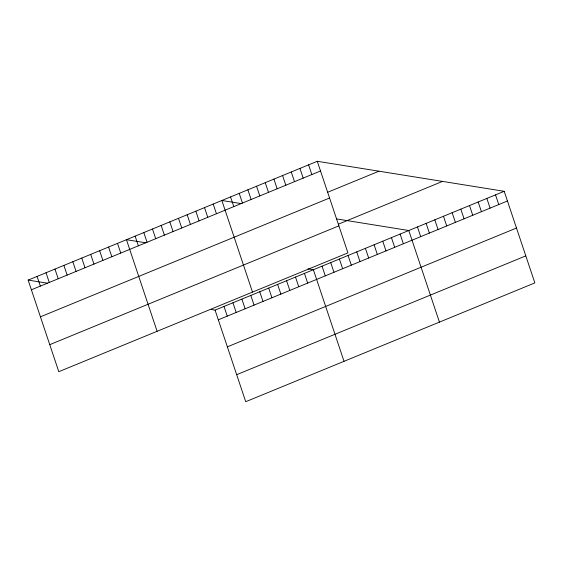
<?xml version="1.0" encoding="UTF-8"?>
<svg xmlns="http://www.w3.org/2000/svg" width="563" height="563" viewBox="0 0 563 563"><rect width="100%" height="100%" fill="white"/><g stroke="black" fill="none" stroke-linecap="round" stroke-linejoin="round"><path stroke-width="0.84" d="M317.279 161.285L347.927 252.886L58.798 371.693L28.15 280.092L317.279 161.285L504.202 191.307L534.85 282.907L245.721 401.715L215.073 310.114L211.216 309.495M31.394 289.783L320.523 170.976M327.708 192.25L378.962 171.194M40.437 316.814L329.566 198.007M338.433 224.173L442.518 181.399M49.755 344.662L338.884 225.854M215.073 310.114L504.202 191.307M218.317 319.805L507.446 200.998M227.361 346.836L516.489 228.029M236.678 374.684L525.807 255.876M241.14 203.588L221.864 200.491L252.513 292.091M336.639 218.923L408.787 230.513L439.436 322.113M145.733 242.794L126.457 239.697L157.105 331.297M307.975 268.854L313.373 269.719L344.028 361.319M28.15 280.092L47.426 283.189M495.524 194.868L498.769 204.566M486.854 198.436L490.099 208.127M478.177 201.997L481.421 211.688M469.507 205.565L472.751 215.256M460.83 209.126L464.074 218.817M452.159 212.694L455.404 222.385M443.482 216.255L446.726 225.946M434.812 219.823L438.049 229.514M426.135 223.384L429.379 233.075M417.465 226.952L420.702 236.643M400.117 234.074L403.354 243.772M391.44 237.642L394.684 247.333M382.77 241.203L386.007 250.901M374.092 244.771L377.337 254.462M365.422 248.332L368.659 258.023M356.745 251.9L359.989 261.591M348.068 255.461L351.312 265.152M308.601 164.846L311.846 174.537M339.398 259.029L342.642 268.72M299.931 168.414L303.175 178.105M330.72 262.59L333.965 272.281M291.254 171.975L294.498 181.666M322.05 266.158L325.294 275.849M282.584 175.543L285.828 185.234M273.907 179.104L277.151 188.795M304.442 273.393L307.679 283.083M265.236 182.672L268.481 192.363M295.505 277.066L298.742 286.757M256.559 186.233L259.803 195.924M286.567 280.733L289.811 290.431M247.889 189.801L251.133 199.492M277.629 284.406L280.874 294.097M239.212 193.362L242.456 203.053M268.692 288.08L271.936 297.771M230.541 196.923L233.786 206.621M259.754 291.754L262.998 301.444M250.816 295.427L254.061 305.118M213.194 204.052L216.438 213.75M241.879 299.094L245.123 308.791M204.517 207.62L207.761 217.311M232.948 302.767L236.186 312.458M195.847 211.181L199.084 220.872M224.011 306.441L227.255 316.132M187.169 214.749L190.414 224.44M178.499 218.31L181.736 228.001M169.822 221.878L173.066 231.569M161.152 225.439L164.389 235.13M152.474 229.007L155.719 238.698M143.804 232.568L147.042 242.259M135.127 236.136L138.371 245.827M117.519 243.371L120.756 253.061M108.582 247.044L111.826 256.735M99.644 250.711L102.888 260.402M90.706 254.385L93.951 264.075M81.769 258.058L85.013 267.749M72.831 261.732L76.075 271.422M63.893 265.405L67.138 275.096M54.963 269.072L58.2 278.769M46.025 272.745L49.27 282.436M37.088 276.419L40.332 286.11"/></g></svg>
